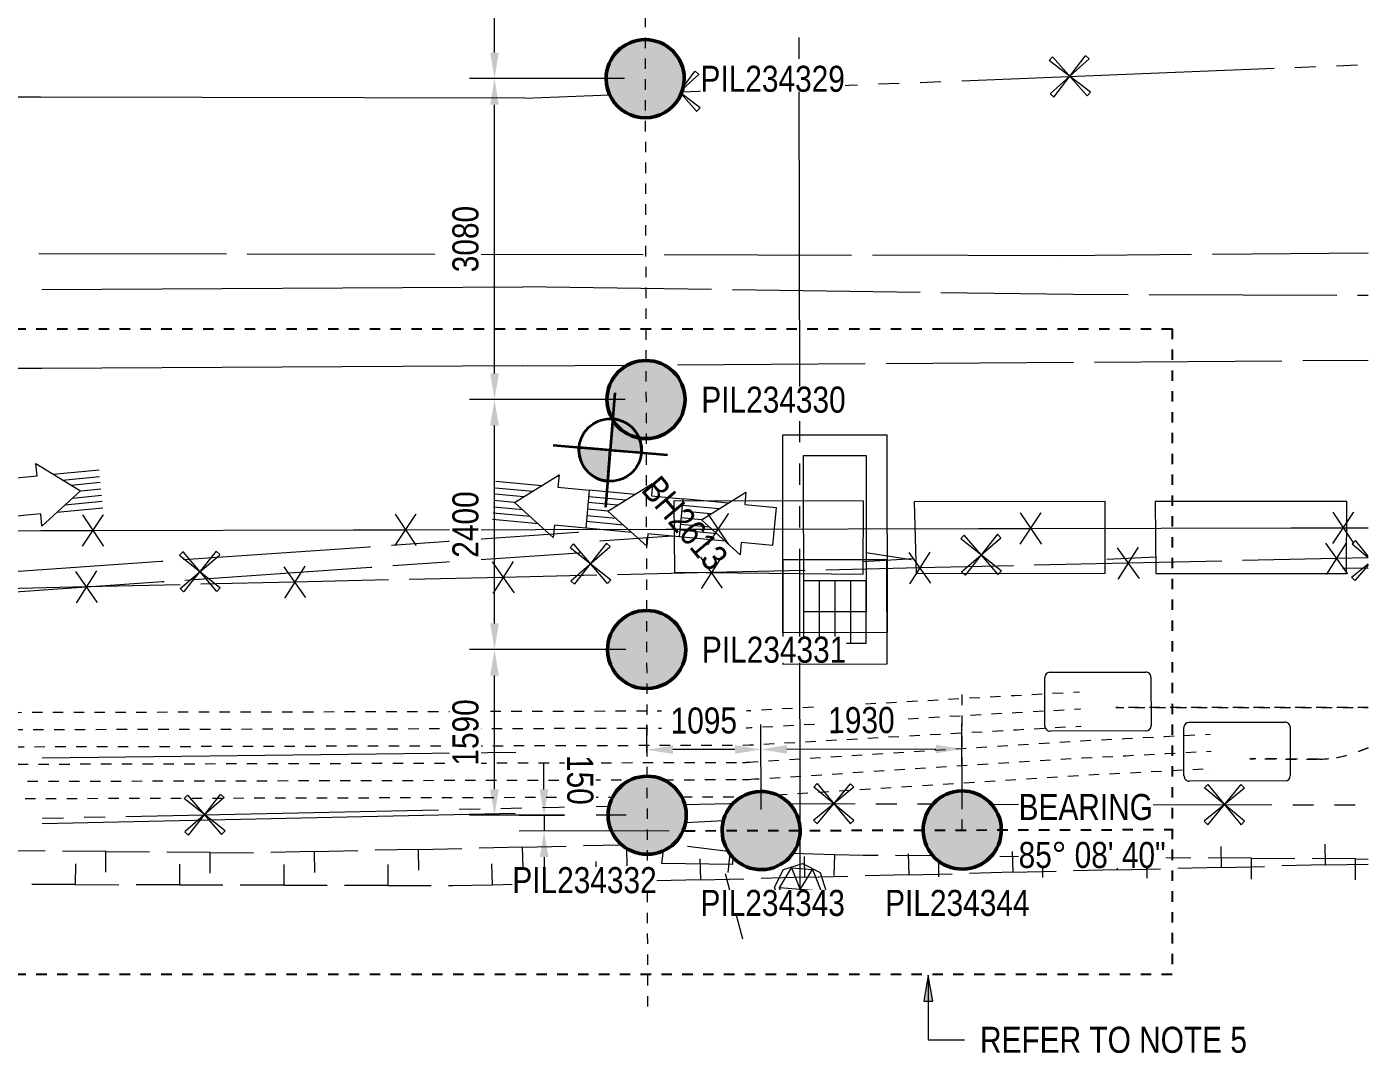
# Model space of a CAD drawing. Header units: metres. Extents: x 565 to 597, y 2 to 1696.
# Drawn here: x 578.78 to 591.66, y 1653.79 to 1663.65 of the extents above; entities that cross this region are included whole.
import ezdxf

# ---------------------------------------------------------------- set-up
doc = ezdxf.new("R2010")
doc.units = ezdxf.units.M
for name, pattern in [('Dashed', [0.0075, 0.005, -0.0025]), ('JacobsCenter', [0.015, 0.009, -0.0015, 0.003, -0.0015]), ('JacobsDash', [0.0045, 0.003, -0.0015]), ('JacobsGridLine', [0.0145, 0.01, -0.001, 0.0025, -0.001])]:
    doc.linetypes.add(name, pattern=pattern)
doc.layers.get('Defpoints').update_dxf_attribs({"color": 41})
for name, color, linetype, lineweight in [('D-BDGE', 7, 'Continuous', 13), ('D-BDGE-FNDN', 7, 'Continuous', 50), ('D-BDGE-FNDN-PILE-CONC', 7, 'Continuous', 50), ('D-ENHA-GEN-LINE', 7, 'Continuous', 9), ('D-ENHA-GEN-LINE-GRIDS', 7, 'Continuous', 9), ('D-ENHA-TEXT', 7, 'Continuous', 9), ('D-ENHA-TEXT-DIMS', 7, 'Continuous', 9), ('D-ENHA-TEXT-TAG', 7, 'Continuous', 18)]:
    doc.layers.add(name, color=color, linetype=linetype, lineweight=lineweight)
doc.styles.add('Arial Narrow_1', font='ARIALN.TTF', dxfattribs={"height": 0.25})
doc.dimstyles.new('Dimension_Standard_O__mm_', dxfattribs={"dimscale": 0.3048, "dimtxt": 0.255858, "dimasz": 0.82021, "dimexe": 0.787402, "dimexo": 0.492126, "dimgap": 0.492126, "dimtad": 1, "dimdec": 0, "dimlfac": 1000, "dimzin": 0, "dimdsep": 46, "dimtxsty": 'Arial Narrow_1', "dimsah": 1, "dimcen": 0.09, "dimaunit": 1, "dimadec": 4, "dimazin": 0, "dimtfac": 1, "dimtdec": 4, "dimtix": 1, "dimtmove": 0, "dimatfit": 3, "dimfxl": 1, "dimtvp": 1, "dimtfill": 1, "dimtolj": 1, "dimtzin": 0, "dimlwd": 18, "dimlwe": 18, "dimarcsym": 2})
doc.dimstyles.new('Dimension_Standard_O__mm__1', dxfattribs={"dimscale": 0.3048, "dimtxt": 0.255858, "dimasz": 0.82021, "dimexe": 0.787402, "dimexo": 0.492126, "dimgap": 0.492126, "dimtad": 1, "dimdec": 0, "dimlfac": 1000, "dimzin": 0, "dimdsep": 46, "dimtxsty": 'Arial Narrow_1', "dimsah": 1, "dimcen": 0.09, "dimaunit": 1, "dimadec": 4, "dimazin": 0, "dimtfac": 1, "dimtdec": 4, "dimtix": 1, "dimtmove": 2, "dimatfit": 3, "dimfxl": 1, "dimtvp": 1, "dimtfill": 1, "dimtolj": 1, "dimtzin": 0, "dimlwd": 18, "dimlwe": 18, "dimarcsym": 2})

# ---------------------------------------------------------------- blocks, each defined once
blk = doc.blocks.new('SymbolBorehole - ExistingBorehole-26478556-DRG-2871051 - FOUNDATION LAYOUT')
at = {"layer": 'D-ENHA-GEN-LINE', "lineweight": 18, "true_color": 0x808080}
h = blk.add_hatch(color=8, dxfattribs=at)
edge = h.paths.add_edge_path()
edge.add_line((0, 0), (-0.003, 0))
edge.add_arc((0, 0), 0.003, 90, 180, ccw=False)
edge.add_line((0, 0.003), (0, 0))
h = blk.add_hatch(color=8, dxfattribs=at)
edge = h.paths.add_edge_path()
edge.add_line((0, 0), (-0.003, 0))
edge.add_arc((0, 0), 0.003, 90, 180, ccw=False)
edge.add_line((0, 0.003), (0, 0))
h = blk.add_hatch(color=8, dxfattribs=at)
edge = h.paths.add_edge_path()
edge.add_line((0, 0), (0.003, 0))
edge.add_arc((0, 0), 0.003, 270, 360, ccw=False)
edge.add_line((0, -0.003), (0, 0))
h = blk.add_hatch(color=8, dxfattribs=at)
edge = h.paths.add_edge_path()
edge.add_line((0, 0), (0.003, 0))
edge.add_arc((0, 0), 0.003, 270, 360, ccw=False)
edge.add_line((0, -0.003), (0, 0))
at = {"layer": 'D-ENHA-GEN-LINE', "color": 8, "lineweight": 35, "true_color": 0x808080}
for p, q in [((0, -0.0055), (0, 0.0055)), ((0, -0.0055), (0, 0.0055)), ((0, 0), (0, 0.003)), ((0, 0), (0, 0.003)), ((-0.0055, 0), (0.0055, 0)), ((-0.0055, 0), (0.0055, 0)), ((-0.003, 0), (0, 0)), ((-0.003, 0), (0, 0)), ((0, 0), (0, -0.003)), ((0.003, 0), (0, 0)), ((0, 0), (0, -0.003)), ((0.003, 0), (0, 0))]:
    blk.add_line(p, q, dxfattribs=at)
blk.add_circle((0, 0), 0.003, dxfattribs=at)
blk.add_circle((0, 0), 0.003, dxfattribs=at)
for start, end in [(90, 180), (90, 180), (270, 360), (270, 360)]:
    blk.add_arc((0, 0), 0.003, start, end, dxfattribs=at)
blk = doc.blocks.new('T2DPAA-T2D-PWA-GE-M2D-101001_Boreholes_rvt-1-DRG-2871051 - FOUNDATION LAYOUT')
at = {"layer": 'D-ENHA-GEN-LINE', "color": 8, "lineweight": 5, "true_color": 0x808080, "xscale": 99.99999999999997, "yscale": 99.99999999999997, "zscale": 99.99999999999997, "rotation": 265.2854515609577}
blk.add_blockref('SymbolBorehole - ExistingBorehole-26478556-DRG-2871051 - FOUNDATION LAYOUT', (584.381, 1659.584), dxfattribs=at)
at = {"layer": 'D-ENHA-GEN-LINE', "color": 8, "lineweight": 18, "true_color": 0x808080, "insert": (584.859, 1659.358), "char_height": 0.25, "width": 1.25063, "attachment_point": 1, "rotation": 310.2855, "style": 'Arial Narrow_1'}
blk.add_mtext('BH2613', dxfattribs=at)
blk = doc.blocks.new('T2DPAA-T2D-PWA-SU-M2D-000003_250_dwg-40806560-DRG-2871051 - FOUNDATION LAYOUT')
at = {"color": 53, "lineweight": 18, "true_color": 0xc3c388}
for p, q in [((38.211, 1572.384), (38.41, 1572.409)), ((34.638, 1571.946), (37.616, 1572.311)), ((37.814, 1572.336), (38.013, 1572.36)), ((33.844, 1571.849), (34.042, 1571.873)), ((34.241, 1571.897), (34.439, 1571.922)), ((31.971, 1571.619), (33.645, 1571.824)), ((30.473, 1571.435), (31.282, 1571.534)), ((24.092, 1570.93), (25.839, 1571.063)), ((38.774, 1565.312), (38.974, 1565.328)), ((35.491, 1565.049), (38.176, 1565.264)), ((38.376, 1565.28), (38.575, 1565.296)), ((33.56, 1564.894), (34.189, 1564.945)), ((34.388, 1564.961), (34.588, 1564.977)), ((34.787, 1564.992), (34.936, 1565.004)), ((31.202, 1564.662), (31.839, 1564.729)), ((27.224, 1564.248), (30.208, 1564.559)), ((30.407, 1564.58), (30.606, 1564.6)), ((30.805, 1564.621), (31.004, 1564.642)), ((26.428, 1564.165), (26.627, 1564.186)), ((26.826, 1564.207), (27.025, 1564.228))]:
    blk.add_line(p, q, dxfattribs=at)
at = {"color": 83, "lineweight": 18, "true_color": 0x88c388}
for p, q in [((33.067, 1572.028), (33.05, 1572.232)), ((33.34, 1568.766), (33.084, 1571.824)), ((33.374, 1568.359), (33.357, 1568.562)), ((33.409, 1567.951), (33.392, 1568.155)), ((33.443, 1567.543), (33.426, 1567.747)), ((33.732, 1564.083), (33.46, 1567.339))]:
    blk.add_line(p, q, dxfattribs=at)
at = {"color": 254, "lineweight": 18, "true_color": 0xffd2c3}
for p, q in [((30.473, 1571.435), (25.839, 1571.063)), ((26.004, 1569.224), (30.602, 1569.628)), ((30.661, 1568.87), (26.067, 1568.467)), ((26.376, 1564.744), (30.904, 1565.17)), ((30.945, 1564.584), (26.43, 1564.11))]:
    blk.add_line(p, q, dxfattribs=at)
at = {"color": 161, "lineweight": 18, "true_color": 0x88a5ff}
for p, q in [((38.662, 1570.616), (37.173, 1570.481)), ((38.695, 1570.211), (38.594, 1570.203)), ((33.722, 1570.188), (31.928, 1570.044)), ((38.394, 1570.187), (36.6, 1570.045)), ((31.729, 1570.028), (29.934, 1569.883)), ((29.735, 1569.867), (27.941, 1569.723)), ((34.406, 1569.887), (32.61, 1569.765)), ((27.742, 1569.707), (25.947, 1569.562)), ((32.41, 1569.751), (30.602, 1569.628)), ((38.122, 1569.537), (38.746, 1569.593)), ((36.129, 1569.359), (37.922, 1569.519)), ((34.137, 1569.18), (35.93, 1569.341)), ((32.145, 1569.002), (33.938, 1569.163)), ((30.661, 1568.87), (31.663, 1568.959)), ((26.067, 1568.467), (24.851, 1568.364))]:
    blk.add_line(p, q, dxfattribs=at)
at = {"color": 213, "lineweight": 18, "true_color": 0xc388c3}
for p, q in [((36.87, 1567.54), (36.405, 1567.48)), ((38.91, 1567.601), (38.665, 1567.583)), ((31.541, 1567.257), (32.227, 1567.362)), ((34.554, 1567.334), (34.071, 1567.266)), ((29.564, 1566.955), (29.564, 1566.955)), ((27.586, 1566.653), (27.586, 1566.653))]:
    blk.add_line(p, q, dxfattribs=at)
at = {"color": 31, "lineweight": 18, "true_color": 0xffc388}
for p, q in [((39.02, 1564.811), (38.604, 1564.78)), ((32.581, 1564.632), (32.942, 1564.679)), ((37.025, 1564.661), (36.61, 1564.63)), ((38.023, 1564.736), (37.607, 1564.705)), ((37.74, 1564.624), (38.154, 1564.668)), ((38.735, 1564.73), (39.144, 1564.773)), ((36.028, 1564.586), (35.613, 1564.555)), ((36.746, 1564.518), (37.16, 1564.562)), ((34.977, 1564.507), (34.616, 1564.48)), ((35.046, 1564.312), (35.035, 1564.461)), ((35.752, 1564.413), (36.166, 1564.457)), ((31.991, 1564.366), (31.623, 1564.328)), ((32.058, 1564.172), (32.041, 1564.336)), ((33.013, 1564.389), (32.619, 1564.402)), ((33.029, 1564.188), (33.034, 1564.363)), ((34.757, 1564.307), (35.171, 1564.351)), ((30.048, 1564.164), (29.634, 1564.121)), ((31.043, 1564.267), (30.629, 1564.224)), ((33.002, 1564.176), (33.219, 1563.564)), ((33.763, 1564.201), (34.177, 1564.245)), ((29.054, 1564.061), (28.639, 1564.018)), ((31.774, 1563.989), (32.188, 1564.033)), ((32.768, 1564.095), (33.183, 1564.139)), ((27.061, 1563.897), (26.645, 1563.867)), ((28.058, 1563.971), (27.642, 1563.94)), ((29.784, 1563.794), (30.199, 1563.827)), ((27.79, 1563.636), (28.206, 1563.669)), ((28.787, 1563.715), (29.202, 1563.748)), ((26.794, 1563.556), (27.209, 1563.589))]:
    blk.add_line(p, q, dxfattribs=at)
at = {"color": 83, "lineweight": 18, "true_color": 0x88cf88}
for p, q in [((33.632, 1564.282), (33.832, 1564.282)), ((33.632, 1563.882), (33.532, 1564.082))]:
    blk.add_line(p, q, dxfattribs=at)
at = {"color": 161, "lineweight": 18, "true_color": 0x88a5ff, "flags": 128}
for points in [[(36.974, 1570.463), (35.747, 1570.352), (33.922, 1570.205)], [(36.4, 1570.029), (35.873, 1569.988), (34.605, 1569.901)]]:
    blk.add_lwpolyline(points, dxfattribs=at)
at = {"color": 9, "lineweight": 18, "true_color": 0xc3c3c3, "flags": 128}
for points in [[(36.884, 1567.383), (38.708, 1567.536), (38.652, 1568.224), (36.82, 1568.072)], [(34.592, 1567.195), (36.397, 1567.347), (36.342, 1568.033), (34.515, 1567.881)], [(32.278, 1567.016), (34.086, 1567.148), (34.029, 1567.845), (32.216, 1567.7)]]:
    blk.add_lwpolyline(points, close=True, dxfattribs=at)
at = {"color": 23, "lineweight": 18, "true_color": 0xd58888, "flags": 128}
for points in [[(38.528, 1568.11), (38.751, 1567.83), (38.754, 1567.828)], [(38.553, 1567.811), (38.727, 1568.124), (38.729, 1568.127)], [(16.745, 1566.138), (17.216, 1566.176), (17.714, 1566.216), (20.206, 1566.414), (20.705, 1566.454), (21.148, 1566.489), (23.196, 1566.662), (23.694, 1566.704), (26.185, 1566.915), (26.684, 1566.957), (29.175, 1567.168), (29.673, 1567.21), (32.164, 1567.421), (32.662, 1567.463), (35.153, 1567.674), (35.652, 1567.716), (38.143, 1567.927), (38.641, 1567.969), (38.878, 1567.989)], [(35.539, 1567.857), (35.762, 1567.577), (35.765, 1567.575)], [(35.564, 1567.558), (35.737, 1567.872), (35.739, 1567.874)], [(38.482, 1567.809), (38.712, 1567.534), (38.714, 1567.532)], [(38.683, 1567.83), (38.516, 1567.514), (38.514, 1567.511)], [(32.575, 1567.305), (32.748, 1567.619), (32.75, 1567.621)], [(36.694, 1567.621), (36.527, 1567.304), (36.525, 1567.301)], [(38.902, 1567.703), (38.598, 1567.671), (37.703, 1567.576)], [(32.549, 1567.604), (32.773, 1567.324), (32.775, 1567.322)], [(37.504, 1567.555), (36.609, 1567.461), (35.714, 1567.367)], [(36.493, 1567.6), (36.723, 1567.325), (36.725, 1567.322)], [(29.585, 1567.052), (29.759, 1567.366), (29.761, 1567.368)], [(34.504, 1567.39), (34.734, 1567.115), (34.736, 1567.113)], [(34.705, 1567.411), (34.538, 1567.094), (34.536, 1567.092)], [(29.56, 1567.351), (29.783, 1567.071), (29.786, 1567.069)], [(35.515, 1567.346), (34.62, 1567.251), (33.725, 1567.157)], [(26.596, 1566.799), (26.769, 1567.113), (26.771, 1567.115)], [(33.526, 1567.136), (32.631, 1567.042), (31.736, 1566.947)], [(32.515, 1567.18), (32.745, 1566.905), (32.747, 1566.903)], [(32.716, 1567.201), (32.549, 1566.885), (32.547, 1566.882)], [(26.571, 1567.098), (26.794, 1566.818), (26.797, 1566.816)], [(30.727, 1566.992), (30.56, 1566.675), (30.558, 1566.672)], [(31.537, 1566.926), (30.642, 1566.832), (29.747, 1566.738)], [(30.526, 1566.971), (30.756, 1566.696), (30.758, 1566.693)], [(28.537, 1566.761), (28.767, 1566.486), (28.769, 1566.484)], [(28.738, 1566.782), (28.571, 1566.465), (28.569, 1566.463)], [(29.548, 1566.717), (28.653, 1566.622), (27.758, 1566.528)], [(27.56, 1566.507), (26.664, 1566.413), (25.769, 1566.318)], [(26.549, 1566.551), (26.778, 1566.276), (26.78, 1566.274)], [(26.749, 1566.573), (26.582, 1566.256), (26.58, 1566.253)]]:
    blk.add_lwpolyline(points, dxfattribs=at)
at = {"color": 213, "lineweight": 18, "true_color": 0xc388c3, "flags": 128}
for points in [[(29.549, 1567.052), (31.314, 1567.322), (31.328, 1567.324)], [(29.578, 1566.858), (31.344, 1567.127), (31.358, 1567.129)], [(27.572, 1566.75), (29.337, 1567.02), (29.351, 1567.022)], [(25.594, 1566.448), (27.36, 1566.718), (27.374, 1566.72)], [(27.601, 1566.556), (29.367, 1566.825), (29.38, 1566.827)], [(25.624, 1566.254), (27.389, 1566.523), (27.403, 1566.525)]]:
    blk.add_lwpolyline(points, dxfattribs=at)
at = {"color": 31, "lineweight": 18, "true_color": 0xffc388, "flags": 128}
for points in [[(38.713, 1564.929), (38.734, 1564.731), (38.735, 1564.73), (38.32, 1564.686)], [(37.719, 1564.823), (37.74, 1564.626), (37.74, 1564.624), (37.326, 1564.58)], [(39.035, 1564.612), (39.02, 1564.81), (39.02, 1564.811), (39.14, 1564.82)], [(36.725, 1564.717), (36.746, 1564.52), (36.746, 1564.518), (36.332, 1564.474)], [(37.04, 1564.462), (37.026, 1564.66), (37.025, 1564.661), (37.441, 1564.692)], [(38.038, 1564.537), (38.023, 1564.735), (38.023, 1564.736), (38.438, 1564.768)], [(35.73, 1564.611), (35.751, 1564.414), (35.752, 1564.413), (35.337, 1564.368)], [(36.043, 1564.387), (36.028, 1564.585), (36.028, 1564.586), (36.444, 1564.617)], [(34.45, 1564.467), (34.306, 1564.457), (34.034, 1564.441), (33.63, 1564.419)], [(34.045, 1564.242), (34.034, 1564.44), (34.034, 1564.441)], [(34.736, 1564.506), (34.757, 1564.308), (34.757, 1564.307), (34.343, 1564.263)], [(31.064, 1564.068), (31.043, 1564.266), (31.043, 1564.267), (31.457, 1564.31)], [(32.747, 1564.294), (32.768, 1564.097), (32.768, 1564.095), (32.354, 1564.051)], [(33.06, 1564.337), (33.065, 1564.268), (32.386, 1564.22), (32.392, 1564.345)], [(33.742, 1564.4), (33.763, 1564.203), (33.763, 1564.201), (33.349, 1564.157)], [(30.069, 1563.965), (30.049, 1564.163), (30.048, 1564.164), (30.463, 1564.207)], [(31.753, 1564.188), (31.774, 1563.991), (31.774, 1563.989), (31.36, 1563.945)], [(29.074, 1563.862), (29.054, 1564.059), (29.054, 1564.061), (29.468, 1564.104)], [(30.759, 1564.083), (30.78, 1563.885), (30.78, 1563.884)], [(27.075, 1563.698), (27.061, 1563.896), (27.061, 1563.897), (27.476, 1563.928)], [(28.073, 1563.771), (28.058, 1563.969), (28.058, 1563.971), (28.474, 1564.001)], [(28.771, 1563.914), (28.787, 1563.717), (28.787, 1563.715), (28.372, 1563.682)], [(29.768, 1563.994), (29.784, 1563.796), (29.784, 1563.794), (29.369, 1563.761)], [(30.365, 1563.841), (30.403, 1563.844), (30.78, 1563.884), (31.194, 1563.928)], [(26.078, 1563.625), (26.064, 1563.823), (26.063, 1563.824), (26.479, 1563.855)], [(27.774, 1563.835), (27.79, 1563.637), (27.79, 1563.636), (27.375, 1563.603)], [(26.778, 1563.756), (26.793, 1563.558), (26.794, 1563.556), (26.378, 1563.523)]]:
    blk.add_lwpolyline(points, dxfattribs=at)
at = {"color": 53, "lineweight": 18, "true_color": 0xc3c388, "flags": 128}
blk.add_lwpolyline([(32.558, 1564.803), (32.991, 1564.849), (33.02, 1564.851)], dxfattribs=at)
at = {"color": 83, "lineweight": 18, "true_color": 0x88cf88, "flags": 128}
blk.add_lwpolyline([(33.732, 1564.332), (33.909, 1564.259), (33.982, 1564.082), (33.909, 1563.905), (33.732, 1563.832), (33.555, 1563.905), (33.482, 1564.082), (33.555, 1564.259)], close=True, dxfattribs=at)
blk.add_lwpolyline([(33.932, 1564.082), (33.732, 1564.082), (33.532, 1564.082), (33.632, 1564.282), (33.832, 1563.882), (33.632, 1563.882), (33.832, 1564.282), (33.932, 1564.082), (33.832, 1563.882)], dxfattribs=at)
blk = doc.blocks.new('T2DPAA-T2D-PWA-SU-M2D-000001_ExistingUtilities_rvt-1-DRG-2871051 - FOUNDATION LAYOUT')
at = {"color": 9, "lineweight": 18, "true_color": 0xc3c3c3, "rotation": 355.285451560958}
blk.add_blockref('T2DPAA-T2D-PWA-SU-M2D-000003_250_dwg-40806560-DRG-2871051 - FOUNDATION LAYOUT', (424.033, 99.349), dxfattribs=at)
blk = doc.blocks.new('T2DPAA-T2D-C3S-SD-M2D-100010_250_dwg-40816791-DRG-2871051 - FOUNDATION LAYOUT')
at = {"lineweight": 18}
for p, q in [((282.855, -132.762), (282.412, -132.757)), ((282.77, -132.824), (282.412, -132.821)), ((283.755, -132.771), (283.312, -132.766)), ((283.67, -132.833), (283.312, -132.829)), ((284.655, -132.779), (284.212, -132.775)), ((284.57, -132.842), (284.212, -132.838)), ((278.17, -133.037), (278.606, -132.957)), ((282.692, -132.88), (282.411, -132.877)), ((283.592, -132.888), (283.311, -132.886)), ((284.492, -132.897), (284.211, -132.895)), ((278.265, -133.084), (278.617, -133.02)), ((278.351, -133.125), (278.628, -133.075)), ((282.768, -133.063), (282.409, -133.06)), ((282.691, -133.006), (282.41, -133.003)), ((283.668, -133.072), (283.309, -133.068)), ((283.591, -133.015), (283.31, -133.012)), ((284.568, -133.081), (284.209, -133.077)), ((284.491, -133.024), (284.21, -133.021)), ((278.374, -133.25), (278.65, -133.199)), ((282.852, -133.127), (282.409, -133.123)), ((283.752, -133.136), (283.309, -133.132)), ((284.652, -133.145), (284.209, -133.141)), ((286.446, -133.177), (286.01, -133.148)), ((278.236, -133.396), (278.672, -133.317)), ((278.308, -133.319), (278.66, -133.255)), ((285.582, -133.451), (285.632, -134.048)), ((285.732, -133.438), (285.782, -134.036)), ((285.881, -133.425), (285.931, -134.023))]:
    blk.add_line(p, q, dxfattribs=at)
at = {"lineweight": 18, "flags": 128}
for points in [[(285.277, -133.977), (285.118, -132.084), (286.114, -132), (286.273, -133.893)], [(285.459, -133.761), (285.334, -132.266), (285.932, -132.216), (286.057, -133.711)], [(285.217, -133.28), (285.3, -134.277), (286.297, -134.193), (286.213, -133.197)], [(285.433, -133.463), (285.483, -134.061), (286.081, -134.011), (286.031, -133.413)]]:
    blk.add_lwpolyline(points, close=True, dxfattribs=at)
for points in [[(282.607, -132.942), (283.011, -132.644), (283.01, -132.763), (283.312, -132.766), (283.309, -133.132), (283.006, -133.129), (283.005, -133.248), (282.607, -132.942), (282.411, -132.94)], [(283.507, -132.951), (283.911, -132.653), (283.91, -132.772), (284.212, -132.775), (284.209, -133.141), (283.906, -133.138), (283.905, -133.257), (283.507, -132.951), (283.311, -132.949)], [(284.407, -132.96), (284.811, -132.661), (284.81, -132.781), (285.112, -132.784), (285.109, -133.15), (284.806, -133.147), (284.805, -133.266), (284.407, -132.96), (284.21, -132.958)], [(278.445, -133.172), (278.105, -133.542), (278.084, -133.424), (277.786, -133.478), (277.721, -133.119), (278.018, -133.065), (277.997, -132.947), (278.445, -133.172), (278.639, -133.137)]]:
    blk.add_lwpolyline(points, dxfattribs=at)
blk = doc.blocks.new('T2DPAA-T2D-C3S-SD-XRF-100099_250_dwg-40820996-DRG-2871051 - FOUNDATION LAYOUT')
at = {"lineweight": 18}
for p, q in [((145.547, 3174.827), (145.547, 3174.827)), ((141.818, 3174.434), (141.818, 3174.434)), ((138.088, 3174.05), (138.088, 3174.05))]:
    blk.add_line(p, q, dxfattribs=at)
at = {"lineweight": 18, "flags": 128}
for points in [[(149.25, 3175.119), (149.121, 3175.257), (149.117, 3175.26), (149.086, 3175.225), (149.252, 3175.105)], [(149.142, 3174.875), (149.106, 3174.906), (149.256, 3175.047)], [(149.257, 3175.034), (149.144, 3174.878), (149.142, 3174.875)]]:
    blk.add_lwpolyline(points, dxfattribs=at)
for points in [[(145.409, 3174.619), (145.372, 3174.649), (145.72, 3175.003), (145.722, 3175.006), (145.686, 3175.036), (145.412, 3174.622)], [(145.756, 3174.689), (145.726, 3174.653), (145.372, 3175), (145.368, 3175.002), (145.339, 3174.966), (145.752, 3174.692)], [(141.68, 3174.226), (141.643, 3174.255), (141.99, 3174.61), (141.993, 3174.613), (141.956, 3174.643), (141.682, 3174.229)], [(142.026, 3174.296), (141.997, 3174.259), (141.642, 3174.606), (141.639, 3174.609), (141.61, 3174.573), (142.023, 3174.298)], [(137.947, 3173.843), (137.911, 3173.873), (138.262, 3174.224), (138.264, 3174.228), (138.228, 3174.257), (137.95, 3173.847)], [(138.295, 3173.91), (138.265, 3173.874), (137.914, 3174.224), (137.91, 3174.227), (137.881, 3174.191), (138.291, 3173.913)]]:
    blk.add_lwpolyline(points, close=True, dxfattribs=at)
blk = doc.blocks.new('T2DPAA-T2D-PWC-SD-M2D-100001_ProposedDrainage_rvt-1-DRG-2871051 - FOUNDATION LAYOUT')
at = {"lineweight": 18, "rotation": 355.285451560958}
for name, p in [('T2DPAA-T2D-C3S-SD-M2D-100010_250_dwg-40816791-DRG-2871051 - FOUNDATION LAYOUT', (312.739, 1814.801)), ('T2DPAA-T2D-C3S-SD-XRF-100099_250_dwg-40820996-DRG-2871051 - FOUNDATION LAYOUT', (181.942, -1493.544))]:
    blk.add_blockref(name, p, dxfattribs=at)
blk = doc.blocks.new('T2DPAA-T2D-C3S-TT-XRF-100101_dwg-40804724-DRG-2871051 - FOUNDATION LAYOUT')
at = {"color": 191, "lineweight": 18, "true_color": 0xbf7fff}
for p, q in [((263.043, -126.107), (263.96, -126.029)), ((263.037, -126.624), (262.998, -126.161)), ((264.014, -126.074), (264.054, -126.538)), ((264.414, -126.476), (265.331, -126.398)), ((264.408, -126.993), (264.369, -126.53)), ((265.385, -126.443), (265.424, -126.907)), ((264.008, -126.592), (263.091, -126.67)), ((265.379, -126.961), (264.462, -127.039))]:
    blk.add_line(p, q, dxfattribs=at)
at = {"color": 191, "linetype": 'Dashed', "lineweight": 18, "true_color": 0xbf7fff}
for p, q in [((259.43, -127.44), (260.188, -127.376)), ((259.619, -127.59), (260.194, -127.541))]:
    blk.add_line(p, q, dxfattribs=at)
at = {"color": 191, "linetype": 'Dashed', "lineweight": 18, "true_color": 0xbf7fff, "flags": 128}
for points in [[(247.181, -127.983), (247.513, -127.932), (247.577, -127.923), (247.9, -127.874), (248.888, -127.724), (249.679, -127.604), (249.76, -127.594), (249.89, -127.584), (250.158, -127.562), (250.199, -127.559), (250.203, -127.558), (250.248, -127.555), (250.886, -127.501), (251.882, -127.416), (252.879, -127.332), (253.875, -127.247), (254.872, -127.163), (255.868, -127.079), (256.864, -126.994), (257.861, -126.91), (258.857, -126.825), (259.854, -126.741), (260.122, -126.718), (260.126, -126.718), (260.137, -126.717), (260.183, -126.712), (260.198, -126.71), (260.837, -126.62), (261.827, -126.482), (262.726, -126.356), (262.799, -126.346), (262.818, -126.343), (263.341, -126.27), (263.341, -126.27)], [(247.206, -128.146), (247.538, -128.095), (247.601, -128.086), (247.925, -128.037), (248.913, -127.887), (249.704, -127.767), (249.773, -127.759), (249.903, -127.748), (250.171, -127.727), (250.213, -127.723), (250.216, -127.723), (250.262, -127.719), (250.9, -127.665), (251.896, -127.581), (252.893, -127.496), (253.889, -127.412), (254.886, -127.327), (255.882, -127.243), (256.878, -127.159), (257.875, -127.074), (258.871, -126.99), (259.868, -126.905), (260.136, -126.883), (260.14, -126.882), (260.151, -126.881), (260.206, -126.875), (260.22, -126.873), (260.86, -126.784), (261.85, -126.645), (262.749, -126.519), (262.822, -126.509), (262.841, -126.506), (263.363, -126.433), (263.364, -126.433)], [(247.231, -128.309), (247.562, -128.259), (247.626, -128.249), (247.949, -128.2), (248.938, -128.05), (249.728, -127.93), (249.786, -127.923), (249.917, -127.913), (250.185, -127.891), (250.226, -127.888), (250.23, -127.887), (250.275, -127.883), (250.914, -127.829), (251.91, -127.745), (252.907, -127.661), (253.903, -127.576), (254.899, -127.492), (255.896, -127.407), (256.892, -127.323), (257.889, -127.239), (258.885, -127.154), (259.882, -127.07), (260.15, -127.047), (260.154, -127.047), (260.165, -127.046), (260.228, -127.039), (260.243, -127.037), (260.883, -126.947), (261.873, -126.808), (262.772, -126.683), (262.845, -126.672), (262.864, -126.67), (263.386, -126.597), (263.386, -126.597)], [(260.225, -127.206), (260.249, -127.202), (260.277, -127.198), (263.383, -126.74), (263.397, -126.738), (263.754, -126.69), (263.813, -126.682), (264.196, -126.63), (264.626, -126.572), (264.626, -126.572)], [(260.249, -127.369), (260.273, -127.365), (260.301, -127.361), (263.407, -126.903), (263.419, -126.901), (263.776, -126.853), (263.835, -126.845), (264.218, -126.793), (264.648, -126.735), (264.648, -126.735)], [(260.528, -127.494), (263.431, -127.066), (263.441, -127.065), (263.798, -127.017), (263.858, -127.009), (264.24, -126.957), (264.67, -126.899), (264.67, -126.899)], [(250.253, -128.054), (254.267, -127.713), (259.25, -127.29), (260.174, -127.212)], [(251.557, -128.109), (254.281, -127.877), (259.121, -127.467)], [(251.746, -128.258), (254.295, -128.042), (258.96, -127.646)]]:
    blk.add_lwpolyline(points, dxfattribs=at)
for points in [[(266.116, -126.194), (263.702, -126.393)], [(266.148, -126.58), (266.012, -126.641)], [(265.681, -126.726), (265.025, -126.778)]]:
    blk.add_lwpolyline(points, close=True, dxfattribs=at)
at = {"color": 191, "lineweight": 18, "true_color": 0xbf7fff}
for centre, start, end in [((263.964, -126.079), 4.8612, 94.8612), ((263.048, -126.157), 94.8612, 184.8612), ((265.335, -126.448), 4.8612, 94.8612), ((264.004, -126.542), 274.8612, 4.8612), ((264.418, -126.526), 94.8612, 184.8612), ((263.087, -126.62), 184.8612, 274.8612), ((265.375, -126.911), 274.8612, 4.8612), ((264.458, -126.989), 184.8612, 274.8612)]:
    blk.add_arc(centre, 0.05, start, end, dxfattribs=at)
at = {"color": 191, "linetype": 'Dashed', "lineweight": 18, "true_color": 0xbf7fff}
for centre, radius, start, end in [((265.602, -125.729), 1, 284.5723, 294.185), ((265.602, -125.729), 1, 284.5723, 294.185), ((265.602, -125.729), 1, 274.4972, 284.5723), ((265.602, -125.729), 1, 274.4972, 284.5723), ((260.103, -126.38), 0.835, 274.8533, 276.6771), ((260.103, -126.38), 0.835, 276.6771, 278.389), ((260.103, -126.38), 1, 274.8533, 276.6771), ((260.103, -126.38), 1, 276.6771, 278.389)]:
    blk.add_arc(centre, radius, start, end, dxfattribs=at)
blk = doc.blocks.new('T2DPAA-T2D-PWC-TT-M2D-100010_ProposedITS_rvt-1-DRG-2871051 - FOUNDATION LAYOUT')
at = {"color": 191, "lineweight": 18, "true_color": 0xbf7fff, "rotation": 355.285451560958}
blk.add_blockref('T2DPAA-T2D-C3S-TT-XRF-100101_dwg-40804724-DRG-2871051 - FOUNDATION LAYOUT', (336.812, 1804.751), dxfattribs=at)
blk = doc.blocks.new('T2DPAA-T2D-C3S-UT-XRF-100124_250_dwg-40819921-DRG-2871051 - FOUNDATION LAYOUT')
at = {"lineweight": 18}
for p, q in [((230.375, 54.217), (230.375, 54.217)), ((225.181, 53.58), (225.99, 53.679)), ((218.944, 53.086), (220.547, 53.208)), ((232.429, 47.372), (232.43, 47.372)), ((228.268, 47.039), (228.691, 47.073)), ((226.413, 46.859), (226.548, 46.873)), ((222.683, 46.471), (222.683, 46.471))]:
    blk.add_line(p, q, dxfattribs=at)
at = {"lineweight": 18, "flags": 128}
for points in [[(230.165, 54.352), (230.194, 54.389), (230.554, 54.048), (230.557, 54.045), (230.586, 54.082), (230.168, 54.349)], [(230.51, 54.428), (230.547, 54.399), (230.206, 54.038), (230.204, 54.035), (230.241, 54.006), (230.508, 54.424)], [(232.225, 47.516), (232.255, 47.552), (232.601, 47.196), (232.604, 47.193), (232.634, 47.229), (232.228, 47.513)], [(232.573, 47.577), (232.609, 47.547), (232.253, 47.201), (232.25, 47.198), (232.286, 47.167), (232.57, 47.574)], [(228.487, 47.216), (228.517, 47.252), (228.863, 46.896), (228.866, 46.893), (228.896, 46.929), (228.49, 47.214)], [(228.835, 47.277), (228.871, 47.247), (228.515, 46.901), (228.512, 46.898), (228.548, 46.868), (228.832, 47.274)], [(222.475, 46.61), (222.504, 46.646), (222.858, 46.299), (222.861, 46.296), (222.891, 46.332), (222.478, 46.607)], [(222.821, 46.679), (222.858, 46.65), (222.51, 46.296), (222.508, 46.292), (222.544, 46.263), (222.819, 46.676)]]:
    blk.add_lwpolyline(points, close=True, dxfattribs=at)
for points in [[(226.788, 53.971), (226.825, 53.942), (226.684, 53.793)], [(226.688, 53.815), (226.786, 53.968), (226.788, 53.971)], [(226.672, 53.743), (226.832, 53.591), (226.835, 53.589), (226.864, 53.625), (226.673, 53.747)], [(227.266, 46.948), (227.699, 46.993), (227.728, 46.995)]]:
    blk.add_lwpolyline(points, dxfattribs=at)
blk = doc.blocks.new('T2DPAA-T2D-PWC-UT-M2D-100001_ProposedUtilities_rvt-1-DRG-2871051 - FOUNDATION LAYOUT')
at = {"lineweight": 18, "rotation": 355.285451560958}
blk.add_blockref('T2DPAA-T2D-C3S-UT-XRF-100124_250_dwg-40819921-DRG-2871051 - FOUNDATION LAYOUT', (354.739, 1628.072), dxfattribs=at)
blk = doc.blocks.new('01_SFO_FRP_Pile_CastInPlace_CS - CAST-IN-PLACE PILE - 0750-7668704-DRG-2871051 - FOUNDATION LAYOUT')
at = {"layer": 'D-BDGE-FNDN', "linetype": 'JacobsDash', "lineweight": 18, "true_color": 0xc0c0c0}
blk.add_hatch(color=9, dxfattribs=at).paths.add_polyline_path([(0.375, 0), (0.369, 0.065), (0.352, 0.128), (0.325, 0.187), (0.287, 0.241), (0.241, 0.287), (0.187, 0.325), (0.128, 0.352), (0.065, 0.369), (0, 0.375), (-0.065, 0.369), (-0.128, 0.352), (-0.188, 0.325), (-0.241, 0.287), (-0.287, 0.241), (-0.325, 0.187), (-0.352, 0.128), (-0.369, 0.065), (-0.375, 0), (-0.369, -0.065), (-0.352, -0.128), (-0.325, -0.188), (-0.287, -0.241), (-0.241, -0.287), (-0.188, -0.325), (-0.128, -0.352), (-0.065, -0.369), (0, -0.375), (0.065, -0.369), (0.128, -0.352), (0.187, -0.325), (0.241, -0.287), (0.287, -0.241), (0.325, -0.188), (0.352, -0.128), (0.369, -0.065)])
at = {"layer": 'D-BDGE-FNDN-PILE-CONC'}
for start, end in [(90, 270), (270, 90)]:
    blk.add_arc((0, 0), 0.375, start, end, dxfattribs=at)
blk = doc.blocks.new('DIMBLOCK18-DRG-2871051 - FOUNDATION LAYOUT')
at = {"layer": 'D-ENHA-TEXT-DIMS', "color": 0, "lineweight": 18, "transparency": 16777216}
for p, q in [((584.506, 1666.649), (583.03, 1666.649)), ((583.27, 1663.399), (583.27, 1666.399)), ((584.517, 1663.149), (583.03, 1663.149))]:
    blk.add_line(p, q, dxfattribs=at)
at = {"layer": 'D-ENHA-TEXT-DIMS', "color": 0, "transparency": 16777216}
for points in [[(583.229, 1666.399), (583.312, 1666.399), (583.27, 1666.649)], [(583.229, 1663.399), (583.312, 1663.399), (583.27, 1663.149)]]:
    blk.add_solid(points, dxfattribs=at)
at = {"layer": 'Defpoints', "color": 0, "transparency": 16777216}
for p in [(583.27, 1666.649), (584.656, 1666.649), (584.667, 1663.149)]:
    blk.add_point(p, dxfattribs=at)
at = {"layer": 'D-ENHA-TEXT-DIMS', "color": 0, "lineweight": 18, "transparency": 16777216, "insert": (582.993, 1664.899), "char_height": 0.25, "width": 0.76026, "attachment_point": 5, "rotation": 90, "style": 'Arial Narrow_1', "bg_fill": 3, "box_fill_scale": 1.1, "bg_fill_color": 256, "bg_fill_true_color": 13158600, "bg_fill_transparency": 0}
blk.add_mtext('\\A1;3500', dxfattribs=at)
blk = doc.blocks.new('DIMBLOCK19-DRG-2871051 - FOUNDATION LAYOUT')
at = {"layer": 'D-ENHA-TEXT-DIMS', "color": 0, "lineweight": 18, "transparency": 16777216}
for p, q in [((584.517, 1663.149), (583.03, 1663.149)), ((583.27, 1660.319), (583.27, 1662.899)), ((584.524, 1660.069), (583.03, 1660.069))]:
    blk.add_line(p, q, dxfattribs=at)
at = {"layer": 'D-ENHA-TEXT-DIMS', "color": 0, "transparency": 16777216}
for points in [[(583.229, 1662.899), (583.312, 1662.899), (583.27, 1663.149)], [(583.229, 1660.319), (583.312, 1660.319), (583.27, 1660.069)]]:
    blk.add_solid(points, dxfattribs=at)
at = {"layer": 'Defpoints', "color": 0, "transparency": 16777216}
for p in [(583.27, 1663.149), (584.667, 1663.149), (584.674, 1660.069)]:
    blk.add_point(p, dxfattribs=at)
at = {"layer": 'D-ENHA-TEXT-DIMS', "color": 0, "lineweight": 18, "transparency": 16777216, "insert": (582.993, 1661.609), "char_height": 0.25, "width": 0.76026, "attachment_point": 5, "rotation": 90, "style": 'Arial Narrow_1', "bg_fill": 3, "box_fill_scale": 1.1, "bg_fill_color": 256, "bg_fill_true_color": 13158600, "bg_fill_transparency": 0}
blk.add_mtext('\\A1;3080', dxfattribs=at)
blk = doc.blocks.new('DIMBLOCK20-DRG-2871051 - FOUNDATION LAYOUT')
at = {"layer": 'D-ENHA-TEXT-DIMS', "color": 0, "lineweight": 18, "transparency": 16777216}
for p, q in [((584.524, 1660.069), (583.03, 1660.069)), ((583.27, 1657.919), (583.27, 1659.819)), ((584.53, 1657.669), (583.03, 1657.669))]:
    blk.add_line(p, q, dxfattribs=at)
at = {"layer": 'D-ENHA-TEXT-DIMS', "color": 0, "transparency": 16777216}
for points in [[(583.229, 1659.819), (583.312, 1659.819), (583.27, 1660.069)], [(583.229, 1657.919), (583.312, 1657.919), (583.27, 1657.669)]]:
    blk.add_solid(points, dxfattribs=at)
at = {"layer": 'Defpoints', "color": 0, "transparency": 16777216}
for p in [(583.27, 1660.069), (584.674, 1660.069), (584.68, 1657.669)]:
    blk.add_point(p, dxfattribs=at)
at = {"layer": 'D-ENHA-TEXT-DIMS', "color": 0, "lineweight": 18, "transparency": 16777216, "insert": (582.993, 1658.869), "char_height": 0.25, "width": 0.76026, "attachment_point": 5, "rotation": 90, "style": 'Arial Narrow_1', "bg_fill": 3, "box_fill_scale": 1.1, "bg_fill_color": 256, "bg_fill_true_color": 13158600, "bg_fill_transparency": 0}
blk.add_mtext('\\A1;2400', dxfattribs=at)
blk = doc.blocks.new('DIMBLOCK21-DRG-2871051 - FOUNDATION LAYOUT')
at = {"layer": 'D-ENHA-TEXT-DIMS', "color": 0, "lineweight": 18, "transparency": 16777216}
for p, q in [((584.53, 1657.669), (583.03, 1657.669)), ((583.27, 1656.328), (583.27, 1657.419)), ((584.535, 1656.078), (583.03, 1656.078))]:
    blk.add_line(p, q, dxfattribs=at)
at = {"layer": 'D-ENHA-TEXT-DIMS', "color": 0, "transparency": 16777216}
for points in [[(583.229, 1657.419), (583.312, 1657.419), (583.27, 1657.669)], [(583.229, 1656.328), (583.312, 1656.328), (583.27, 1656.078)]]:
    blk.add_solid(points, dxfattribs=at)
at = {"layer": 'Defpoints', "color": 0, "transparency": 16777216}
for p in [(583.27, 1657.669), (584.68, 1657.669), (584.685, 1656.078)]:
    blk.add_point(p, dxfattribs=at)
at = {"layer": 'D-ENHA-TEXT-DIMS', "color": 0, "lineweight": 18, "transparency": 16777216, "insert": (582.993, 1656.873), "char_height": 0.25, "width": 0.76026, "attachment_point": 5, "rotation": 90, "style": 'Arial Narrow_1', "bg_fill": 3, "box_fill_scale": 1.1, "bg_fill_color": 256, "bg_fill_true_color": 13158600, "bg_fill_transparency": 0}
blk.add_mtext('\\A1;1590', dxfattribs=at)
blk = doc.blocks.new('DIMBLOCK26-DRG-2871051 - FOUNDATION LAYOUT')
at = {"layer": 'D-ENHA-TEXT-DIMS', "color": 0, "lineweight": 18, "transparency": 16777216}
for p, q in [((585.829, 1656.132), (585.827, 1656.95)), ((587.759, 1656.136), (587.757, 1656.955)), ((587.507, 1656.714), (586.077, 1656.71))]:
    blk.add_line(p, q, dxfattribs=at)
at = {"layer": 'D-ENHA-TEXT-DIMS', "color": 0, "transparency": 16777216}
for points in [[(586.077, 1656.752), (586.078, 1656.669), (585.827, 1656.71)], [(587.507, 1656.756), (587.507, 1656.672), (587.757, 1656.715)]]:
    blk.add_solid(points, dxfattribs=at)
at = {"layer": 'Defpoints', "color": 0, "transparency": 16777216}
for p in [(585.827, 1656.71), (585.829, 1655.982), (587.759, 1655.986)]:
    blk.add_point(p, dxfattribs=at)
at = {"layer": 'D-ENHA-TEXT-DIMS', "color": 0, "lineweight": 18, "transparency": 16777216, "insert": (586.792, 1656.99), "char_height": 0.25, "width": 0.76026, "attachment_point": 5, "rotation": 0.1411, "style": 'Arial Narrow_1', "bg_fill": 3, "box_fill_scale": 1.1, "bg_fill_color": 256, "bg_fill_true_color": 13158600, "bg_fill_transparency": 0}
blk.add_mtext('\\A1;1930', dxfattribs=at)
blk = doc.blocks.new('DIMBLOCK27-DRG-2871051 - FOUNDATION LAYOUT')
at = {"layer": 'D-ENHA-TEXT-DIMS', "color": 0, "lineweight": 18, "transparency": 16777216}
for p, q in [((583.745, 1656.326), (583.744, 1656.576)), ((584.21, 1656.077), (583.506, 1656.075)), ((583.746, 1656.076), (583.746, 1655.926)), ((584.946, 1655.929), (583.506, 1655.926)), ((583.747, 1655.676), (583.747, 1655.426))]:
    blk.add_line(p, q, dxfattribs=at)
at = {"layer": 'D-ENHA-TEXT-DIMS', "color": 0, "transparency": 16777216}
for points in [[(583.787, 1656.326), (583.703, 1656.326), (583.746, 1656.076)], [(583.788, 1655.676), (583.705, 1655.676), (583.746, 1655.926)]]:
    blk.add_solid(points, dxfattribs=at)
at = {"layer": 'Defpoints', "color": 0, "transparency": 16777216}
for p in [(584.36, 1656.077), (583.746, 1655.926), (585.096, 1655.93)]:
    blk.add_point(p, dxfattribs=at)
at = {"layer": 'D-ENHA-TEXT-DIMS', "color": 0, "lineweight": 18, "transparency": 16777216, "insert": (584.217, 1656.657), "char_height": 0.25, "width": 0.5702, "attachment_point": 1, "rotation": 270.1411, "line_spacing_factor": 0.974696, "style": 'Arial Narrow_1', "bg_fill": 3, "box_fill_scale": 1.1, "bg_fill_color": 256, "bg_fill_true_color": 13158600, "bg_fill_transparency": 0}
blk.add_mtext('\\A1;150\u200e', dxfattribs=at)
blk = doc.blocks.new('DIMBLOCK30-DRG-2871051 - FOUNDATION LAYOUT')
at = {"layer": 'D-ENHA-TEXT-DIMS', "color": 0, "lineweight": 18, "transparency": 16777216}
for p, q in [((584.732, 1656.68), (584.732, 1656.947)), ((585.829, 1656.132), (585.827, 1656.95)), ((585.577, 1656.709), (584.982, 1656.708))]:
    blk.add_line(p, q, dxfattribs=at)
at = {"layer": 'D-ENHA-TEXT-DIMS', "color": 0, "transparency": 16777216}
for points in [[(584.982, 1656.749), (584.983, 1656.666), (584.732, 1656.707)], [(585.577, 1656.751), (585.578, 1656.668), (585.827, 1656.71)]]:
    blk.add_solid(points, dxfattribs=at)
at = {"layer": 'Defpoints', "color": 0, "transparency": 16777216}
for p in [(584.732, 1656.707), (584.733, 1656.53), (585.829, 1655.982)]:
    blk.add_point(p, dxfattribs=at)
at = {"layer": 'D-ENHA-TEXT-DIMS', "color": 0, "lineweight": 18, "transparency": 16777216, "insert": (585.279, 1656.986), "char_height": 0.25, "width": 0.76026, "attachment_point": 5, "rotation": 0.1411, "style": 'Arial Narrow_1', "bg_fill": 3, "box_fill_scale": 1.1, "bg_fill_color": 256, "bg_fill_true_color": 13158600, "bg_fill_transparency": 0}
blk.add_mtext('\\A1;1095', dxfattribs=at)

msp = doc.modelspace()

# ---------------------------------------------------------------- hatches: boundary and pattern name
at = {"layer": 'D-BDGE-FNDN-PILE-CONC', "lineweight": 5, "true_color": 0xc0c0c0}
for points in [[(585.7985, 1655.5578), (585.8639, 1655.5581), (585.9282, 1655.5698), (585.9895, 1655.5925), (586.0459, 1655.6254), (586.0958, 1655.6677), (586.1376, 1655.718), (586.17, 1655.7747), (586.192, 1655.8363), (586.203, 1655.9007), (586.2027, 1655.9661), (586.1911, 1656.0304), (586.1684, 1656.0917), (586.1354, 1656.1481), (586.0932, 1656.198), (586.0429, 1656.2398), (585.9861, 1656.2722), (585.9246, 1656.2942), (585.8601, 1656.3053), (585.7948, 1656.3049), (585.7305, 1656.2933), (585.6691, 1656.2706), (585.6127, 1656.2376), (585.5628, 1656.1954), (585.5211, 1656.1451), (585.4887, 1656.0883), (585.4666, 1656.0268), (585.4556, 1655.9623), (585.4559, 1655.897), (585.4676, 1655.8327), (585.4902, 1655.7713), (585.5232, 1655.7149), (585.5655, 1655.665), (585.6158, 1655.6233), (585.6725, 1655.5909), (585.7341, 1655.5688)], [(587.7284, 1655.5625), (587.7937, 1655.5629), (587.8581, 1655.5745), (587.9194, 1655.5972), (587.9758, 1655.6302), (588.0257, 1655.6724), (588.0674, 1655.7227), (588.0998, 1655.7795), (588.1219, 1655.841), (588.1329, 1655.9055), (588.1326, 1655.9708), (588.1209, 1656.0351), (588.0983, 1656.0964), (588.0653, 1656.1529), (588.023, 1656.2028), (587.9728, 1656.2445), (587.916, 1656.2769), (587.8544, 1656.299), (587.79, 1656.31), (587.7247, 1656.3097), (587.6603, 1656.298), (587.599, 1656.2753), (587.5426, 1656.2424), (587.4927, 1656.2001), (587.4509, 1656.1498), (587.4185, 1656.0931), (587.3965, 1656.0315), (587.3855, 1655.9671), (587.3858, 1655.9017), (587.3975, 1655.8374), (587.4201, 1655.7761), (587.4531, 1655.7197), (587.4954, 1655.6698), (587.5456, 1655.628), (587.6024, 1655.5956), (587.6639, 1655.5736)]]:
    msp.add_hatch(color=9, dxfattribs=at).paths.add_polyline_path(points)
at = {"layer": 'D-ENHA-TEXT'}
msp.add_hatch(color=256, dxfattribs=at).paths.add_polyline_path([(587.4339, 1654.5436), (587.3898, 1654.2936), (587.478, 1654.2936)])

# ---------------------------------------------------------------- linework, layer by layer
at = {"layer": 'D-BDGE', "linetype": 'JacobsDash', "lineweight": 25}
for p, q in [((574.6726, 1660.7487), (589.7726, 1660.7487)), ((589.7726, 1660.7487), (589.7726, 1654.5487)), ((589.7726, 1654.5487), (574.6726, 1654.5487))]:
    msp.add_line(p, q, dxfattribs=at)
at = {"layer": 'D-BDGE', "color": 8, "linetype": 'JacobsDash', "lineweight": 18, "true_color": 0x808080}
msp.add_line((587.7592, 1655.9363), (587.7592, 1657.3363), dxfattribs=at)
at = {"layer": 'D-BDGE', "linetype": 'JacobsCenter', "lineweight": 25}
msp.add_line((585.096, 1655.9297), (589.7726, 1655.9412), dxfattribs=at)
at = {"layer": 'D-BDGE-FNDN-PILE-CONC'}
for centre, start, end in [((585.8293, 1655.9315), 85.28545, 265.28545), ((585.8293, 1655.9315), 265.28545, 85.28545), ((587.7592, 1655.9363), 85.28545, 265.28545), ((587.7592, 1655.9363), 265.28545, 85.28545)]:
    msp.add_arc(centre, 0.375, start, end, dxfattribs=at)
at = {"layer": 'D-ENHA-GEN-LINE-GRIDS', "linetype": 'JacobsGridLine', "lineweight": 18}
msp.add_line((584.6402, 1694.1425), (584.7386, 1654.2036), dxfattribs=at)
at = {"layer": 'D-ENHA-TEXT'}
for p, q in [((587.4339, 1654.5436), (587.3898, 1654.2936)), ((587.478, 1654.2936), (587.4339, 1654.5436)), ((587.4339, 1654.5436), (587.4339, 1653.923)), ((587.3898, 1654.2936), (587.478, 1654.2936)), ((587.4339, 1653.923), (587.7801, 1653.923))]:
    msp.add_line(p, q, dxfattribs=at)

# ---------------------------------------------------------------- block references
at = {"color": 9, "lineweight": 5, "true_color": 0xc3c3c3}
msp.add_blockref('T2DPAA-T2D-PWA-SU-M2D-000001_ExistingUtilities_rvt-1-DRG-2871051 - FOUNDATION LAYOUT', (0, 0), dxfattribs=at)
at = {"lineweight": 5}
for name in ['T2DPAA-T2D-PWC-SD-M2D-100001_ProposedDrainage_rvt-1-DRG-2871051 - FOUNDATION LAYOUT', 'T2DPAA-T2D-PWC-UT-M2D-100001_ProposedUtilities_rvt-1-DRG-2871051 - FOUNDATION LAYOUT', 'T2DPAA-T2D-PWA-GE-M2D-101001_Boreholes_rvt-1-DRG-2871051 - FOUNDATION LAYOUT']:
    msp.add_blockref(name, (0, 0), dxfattribs=at)
at = {"color": 191, "lineweight": 5, "true_color": 0xbf7fff}
msp.add_blockref('T2DPAA-T2D-PWC-TT-M2D-100010_ProposedITS_rvt-1-DRG-2871051 - FOUNDATION LAYOUT', (0, 0), dxfattribs=at)
at = {"layer": 'D-BDGE-FNDN'}
for p, rotation in [((584.7165, 1663.1485), 90.14113475357769), ((584.7241, 1660.0686), 90.14113475357709), ((584.73, 1657.6686), 270.1411347535729), ((584.7353, 1656.0782), 90.14113475357432)]:
    msp.add_blockref('01_SFO_FRP_Pile_CastInPlace_CS - CAST-IN-PLACE PILE - 0750-7668704-DRG-2871051 - FOUNDATION LAYOUT', p, dxfattribs=dict(at, rotation=rotation))

# ---------------------------------------------------------------- next in the draw order: texts
at = {"layer": 'D-ENHA-TEXT', "char_height": 0.25, "attachment_point": 1, "style": 'Arial Narrow_1', "bg_fill": 3, "box_fill_scale": 1, "bg_fill_color": 256, "bg_fill_true_color": 13158600, "bg_fill_transparency": 0}
for s, insert in [('BEARING', (588.3004, 1656.2823)), ('85° 08\' 40"', (588.3004, 1655.8223))]:
    msp.add_mtext(s, dxfattribs=dict(at, insert=insert))
at = {"layer": 'D-ENHA-TEXT', "insert": (587.9301, 1654.048), "char_height": 0.25, "attachment_point": 1, "style": 'Arial Narrow_1', "bg_fill": 3, "box_fill_scale": 1, "bg_fill_color": 256, "bg_fill_transparency": 0}
msp.add_mtext('REFER TO NOTE 5', dxfattribs=at)
at = {"layer": 'D-ENHA-TEXT-TAG', "lineweight": 9, "char_height": 0.25, "attachment_point": 1, "style": 'Arial Narrow_1', "bg_fill": 3, "box_fill_scale": 1, "bg_fill_color": 256, "bg_fill_true_color": 13158600, "bg_fill_transparency": 0}
for s, insert in [('PIL234329', (585.2475, 1663.2726)), ('PIL234330', (585.2551, 1660.1927)), ('PIL234331', (585.261, 1657.7927)), ('PIL234332', (583.4415, 1655.5804)), ('PIL234343', (585.2475, 1655.3619)), ('PIL234344', (587.0196, 1655.3619))]:
    msp.add_mtext(s, dxfattribs=dict(at, insert=insert))

# ---------------------------------------------------------------- next in the draw order: dimensions: what is measured, and where the dimension line sits
at = {"layer": 'D-ENHA-TEXT-DIMS', "lineweight": 18}
for base, p1, p2, angle, override, picture, middle in [((583.2703, 1666.6487), (584.6665, 1663.1485), (584.6555, 1666.6487), 90, {"dimpost": '<>', "dimfxl": 3.500126}, 'DIMBLOCK18-DRG-2871051 - FOUNDATION LAYOUT', (582.9927, 1664.8986)), ((585.8274, 1656.7098), (587.7591, 1655.9863), (585.8292, 1655.9815), 0.14113, {"dimpost": '<>', "dimfxl": 1.929885}, 'DIMBLOCK26-DRG-2871051 - FOUNDATION LAYOUT', (586.7917, 1656.9898))]:
    dim = msp.add_linear_dim(base=base, p1=p1, p2=p2, angle=angle, dimstyle='Dimension_Standard_O__mm_', override=override, dxfattribs=at)
    dim.commit()
    dim.dimension.update_dxf_attribs({"geometry": picture, "text_midpoint": middle})

# ---------------------------------------------------------------- next in the draw order: dimensions: what is measured, and where the dimension line sits
dim = msp.add_linear_dim(base=(583.2703, 1663.1485), p1=(584.6741, 1660.0686), p2=(584.6665, 1663.1485), angle=90, dimstyle='Dimension_Standard_O__mm_', override={"dimpost": '<>', "dimfxl": 3.079937}, dxfattribs=at)
dim.commit()
dim.dimension.update_dxf_attribs({"geometry": 'DIMBLOCK19-DRG-2871051 - FOUNDATION LAYOUT', "text_midpoint": (582.9927, 1661.6086)})

# ---------------------------------------------------------------- next in the draw order: dimensions: what is measured, and where the dimension line sits
dim = msp.add_linear_dim(base=(583.2703, 1660.0686), p1=(584.68, 1657.6686), p2=(584.6741, 1660.0686), angle=90, dimstyle='Dimension_Standard_O__mm_', override={"dimpost": '<>', "dimfxl": 2.4}, dxfattribs=at)
dim.commit()
dim.dimension.update_dxf_attribs({"geometry": 'DIMBLOCK20-DRG-2871051 - FOUNDATION LAYOUT', "text_midpoint": (582.9927, 1658.8686)})

# ---------------------------------------------------------------- next in the draw order: dimensions: what is measured, and where the dimension line sits
dim = msp.add_linear_dim(base=(583.2703, 1657.6686), p1=(584.6853, 1656.0782), p2=(584.68, 1657.6686), angle=90, dimstyle='Dimension_Standard_O__mm_', override={"dimpost": '<>', "dimfxl": 1.590476}, dxfattribs=at)
dim.commit()
dim.dimension.update_dxf_attribs({"geometry": 'DIMBLOCK21-DRG-2871051 - FOUNDATION LAYOUT', "text_midpoint": (582.9927, 1656.8734)})

# ---------------------------------------------------------------- next in the draw order: dimensions: what is measured, and where the dimension line sits
dim = msp.add_linear_dim(base=(583.7459, 1655.9264), p1=(584.3603, 1656.0772), p2=(585.096, 1655.9297), angle=270.14113, text='150\u200e', dimstyle='Dimension_Standard_O__mm__1', override={"dimpost": '<>', "dimfxl": 0.750325}, dxfattribs=at)
dim.commit()
dim.dimension.update_dxf_attribs({"geometry": 'DIMBLOCK27-DRG-2871051 - FOUNDATION LAYOUT', "text_midpoint": (584.0513, 1656.3719), "dimtype": 160, "text_rotation": 270.14113})

# ---------------------------------------------------------------- next in the draw order: dimensions: what is measured, and where the dimension line sits
dim = msp.add_linear_dim(base=(584.7324, 1656.7071), p1=(585.8292, 1655.9815), p2=(584.7328, 1656.5303), angle=0.14113, dimstyle='Dimension_Standard_O__mm_', override={"dimpost": '<>', "dimfxl": 1.226045}, dxfattribs=at)
dim.commit()
dim.dimension.update_dxf_attribs({"geometry": 'DIMBLOCK30-DRG-2871051 - FOUNDATION LAYOUT', "text_midpoint": (585.2792, 1656.9861)})

doc.saveas('drawing.dxf')
